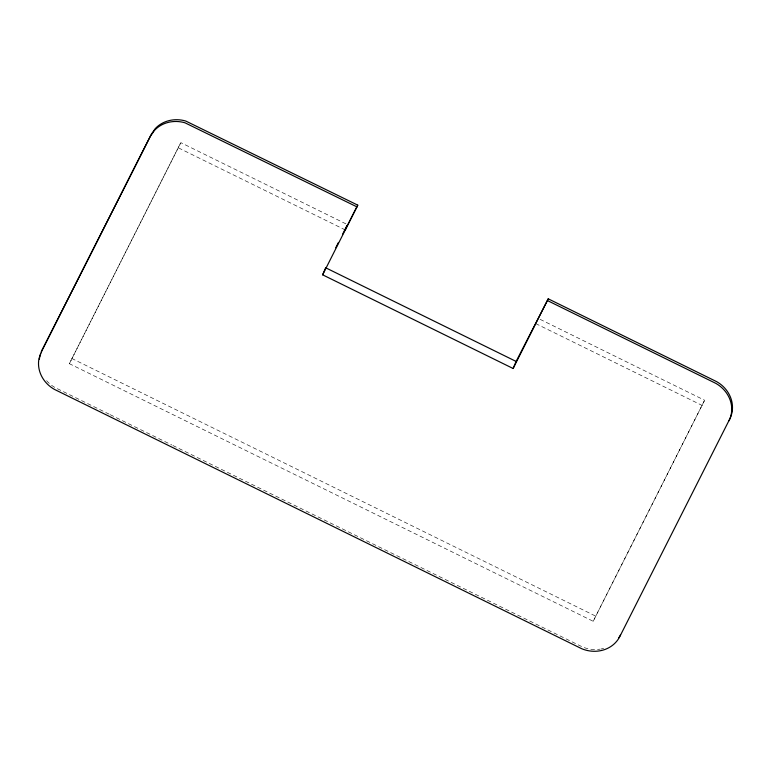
<?xml version="1.0" encoding="UTF-8"?>
<svg xmlns="http://www.w3.org/2000/svg" width="771" height="771" viewBox="0 0 771 771"><rect width="100%" height="100%" fill="white"/><g stroke="black" fill="none" stroke-linecap="round" stroke-linejoin="round"><path stroke-width="0.58" stroke-dasharray="3.85 2.89" d="M540.105 319.339L704.617 400.245L593.188 621.291L69.38 363.69L180.809 142.635L346.401 224.082M69.38 363.69L180.809 142.635M593.188 621.291L704.617 400.245M178.564 147.936L345.225 229.903M535.7 323.579L702.371 405.546M71.626 358.39L595.434 616M109.154 414.172L55.127 387.601A30.522 27.795 23 0 1 46.366 380.402M110.234 414.702L171.817 444.992M172.897 445.522L582.375 646.908A30.522 27.795 23 0 0 600.05 649.153M603.674 648.363A30.522 27.795 23 0 1 600.966 648.999"/><path stroke-width="1.16" d="M40.641 353.436L39.735 356.809A30.522 27.795 23 0 0 39.398 359.132M322.644 274.823L325.641 267.759L516.117 361.435L513.12 368.499L322.644 274.823L357.763 205.144L185.763 121.047A30.522 27.795 23 0 0 155.164 128.718L151.183 134.472L42 350.217L38.984 358.582A30.522 27.795 23 0 0 54.384 389.365L581.623 648.671A30.522 27.795 23 0 0 619.817 636.528L729.752 419.01A30.522 27.795 23 0 0 716.616 381.635L548.239 298.82L516.117 361.435M347.027 225.662L345.225 229.903L357.763 205.144M513.12 368.499L548.239 298.82M41.248 351.99L150.432 136.236L154.412 130.492A30.522 27.795 23 0 1 185.011 122.811L357.012 206.907M335.761 247.761L338.421 242.499M342.681 234.076L346.94 225.662M547.487 300.584L715.873 383.399A30.522 27.795 23 0 1 729 420.783M620.568 634.764A30.522 27.795 23 0 1 618.776 637.762"/></g></svg>
